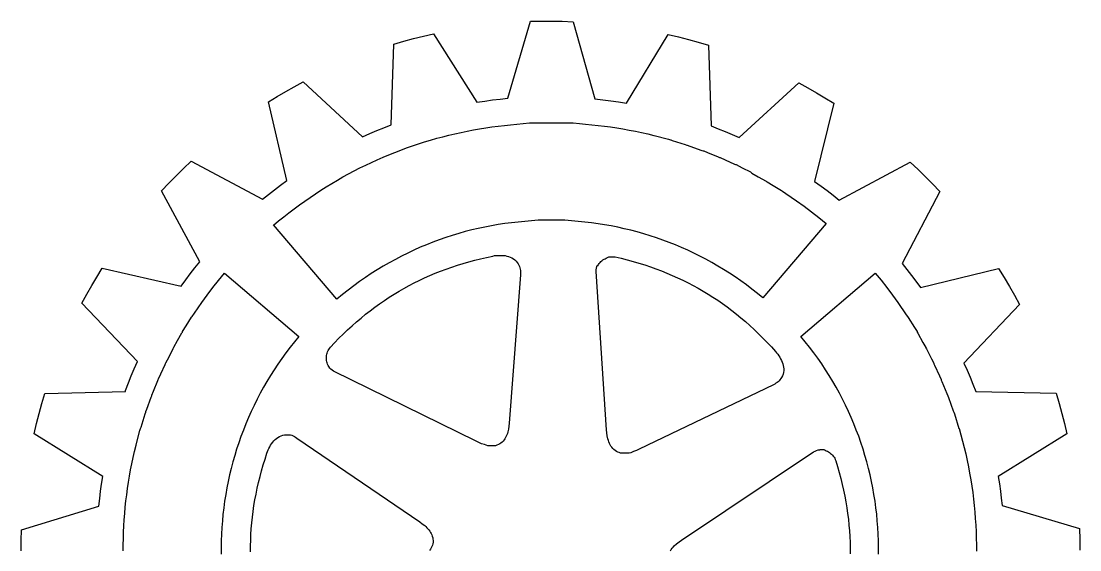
# Model space of a CAD drawing. Extents: x 0.4 to 20.3, y 0.1 to 10.5.
# Drawn here: x 10 to 20.31, y 5.4 to 10.55 of the extents above; entities that cross this region are included whole.
import ezdxf

# ---------------------------------------------------------------- set-up
doc = ezdxf.new("R2010")
doc.units = 0
doc.layers.add('Layer_1', color=7, linetype='CONTINUOUS')

msp = doc.modelspace()

# ---------------------------------------------------------------- linework, layer by layer
at = {"layer": 'Layer_1', "color": 7}
for p, q in [((14.741148, 9.794871), (14.960521, 10.546083)), ((14.960521, 10.546083), (15.06655, 10.546083)), ((15.06655, 10.546083), (15.16835, 10.546083)), ((15.16835, 10.546083), (15.270138, 10.546083)), ((15.270138, 10.546083), (15.376136, 10.540267)), ((15.376136, 10.540267), (15.586918, 9.788357)), ((13.91862, 10.400854), (14.018253, 10.424118)), ((14.018253, 10.424118), (14.439542, 9.756485)), ((15.895573, 9.747063), (16.300064, 10.417081)), ((16.300064, 10.417081), (16.400901, 10.393235)), ((13.605116, 9.535065), (13.630782, 10.321173)), ((13.630782, 10.321173), (13.728836, 10.350254)), ((13.728836, 10.350254), (13.823463, 10.376426)), ((13.823463, 10.376426), (13.91862, 10.400854)), ((16.400901, 10.393235), (16.49722, 10.368225)), ((16.49722, 10.368225), (16.593014, 10.341471)), ((16.593014, 10.341471), (16.692271, 10.311809)), ((16.692271, 10.311809), (16.717938, 9.525003)), ((12.578207, 9.860303), (12.661118, 9.907414)), ((12.661118, 9.907414), (12.748384, 9.954524)), ((12.748384, 9.954524), (13.32499, 9.418742)), ((16.991178, 9.411007), (17.572024, 9.943881)), ((17.572024, 9.943881), (17.66023, 9.896188)), ((17.66023, 9.896188), (17.743999, 9.848496)), ((12.41175, 9.759684), (12.496229, 9.812029)), ((12.496229, 9.812029), (12.578207, 9.860303)), ((14.663946, 9.786729), (14.741148, 9.794871)), ((17.743999, 9.848496), (17.826807, 9.799059)), ((17.826807, 9.799059), (17.91213, 9.746132)), ((12.589651, 8.993525), (12.41175, 9.759684)), ((14.439542, 9.756485), (14.516216, 9.768117)), ((14.516216, 9.768117), (14.589994, 9.778005)), ((14.589994, 9.778005), (14.663946, 9.786729)), ((15.586918, 9.788357), (15.665924, 9.780215)), ((15.665924, 9.780215), (15.741618, 9.770909)), ((15.741618, 9.770909), (15.817123, 9.759858)), ((15.817123, 9.759858), (15.895573, 9.747063)), ((17.91213, 9.746132), (17.726299, 8.985092)), ((13.464001, 9.47923), (13.532867, 9.507148)), ((13.532867, 9.507148), (13.605116, 9.535065)), ((14.345, 9.475159), (14.404954, 9.486791)), ((14.404954, 9.486791), (14.465044, 9.49726)), ((14.465044, 9.49726), (14.525259, 9.507148)), ((14.525259, 9.507148), (14.58559, 9.515872)), ((14.58559, 9.515872), (14.646024, 9.524014)), ((14.646024, 9.524014), (14.706554, 9.530994)), ((14.706554, 9.530994), (14.76717, 9.537391)), ((14.76717, 9.537391), (14.827858, 9.543208)), ((14.827858, 9.543208), (14.88861, 9.549024)), ((14.88861, 9.549024), (14.949416, 9.55484)), ((14.949416, 9.55484), (15.010267, 9.55484)), ((15.010267, 9.55484), (15.071148, 9.55484)), ((15.071148, 9.55484), (15.132054, 9.55484)), ((15.132054, 9.55484), (15.192971, 9.554723)), ((15.192971, 9.554723), (15.253892, 9.554723)), ((15.253892, 9.554723), (15.314804, 9.554723)), ((15.314804, 9.554723), (15.375701, 9.554723)), ((15.375701, 9.554723), (15.436566, 9.548907)), ((15.436566, 9.548907), (15.497394, 9.543091)), ((15.497394, 9.543091), (15.558174, 9.537275)), ((15.558174, 9.537275), (15.618894, 9.530877)), ((15.618894, 9.530877), (15.679547, 9.523316)), ((15.679547, 9.523316), (15.740118, 9.515173)), ((15.740118, 9.515173), (15.8006, 9.505868)), ((15.8006, 9.505868), (15.860982, 9.49598)), ((15.860982, 9.49598), (15.921254, 9.48493)), ((15.921254, 9.48493), (15.981407, 9.473297)), ((16.717938, 9.525003), (16.788398, 9.497667)), ((16.788398, 9.497667), (16.855569, 9.470331)), ((13.32499, 9.418742), (13.395659, 9.45015)), ((13.395659, 9.45015), (13.464001, 9.47923)), ((13.929972, 9.369887), (13.988691, 9.387917)), ((13.988691, 9.387917), (14.047619, 9.404784)), ((14.047619, 9.404784), (14.10674, 9.420487)), ((14.10674, 9.420487), (14.166052, 9.435609)), ((14.166052, 9.435609), (14.225538, 9.449568)), ((14.225538, 9.449568), (14.28519, 9.462945)), ((14.28519, 9.462945), (14.345, 9.475159)), ((15.981407, 9.473297), (16.041427, 9.460502)), ((16.041427, 9.460502), (16.101309, 9.447125)), ((16.101309, 9.447125), (16.161037, 9.432584)), ((16.161037, 9.432584), (16.161659, 9.432468)), ((16.161659, 9.432468), (16.165963, 9.432468)), ((16.165963, 9.432468), (16.303919, 9.395826)), ((16.303919, 9.395826), (16.323264, 9.39001)), ((16.323264, 9.39001), (16.325172, 9.389487)), ((16.325172, 9.389487), (16.339178, 9.383671)), ((16.339178, 9.383671), (16.467066, 9.343539)), ((16.855569, 9.470331), (16.922233, 9.441832)), ((16.922233, 9.441832), (16.991178, 9.411007)), ((13.639843, 9.267523), (13.697372, 9.289624)), ((13.697372, 9.289624), (13.755161, 9.311144)), ((13.755161, 9.311144), (13.813197, 9.3315)), ((13.813197, 9.3315), (13.871471, 9.351275)), ((13.871471, 9.351275), (13.929972, 9.369887)), ((16.467066, 9.343539), (16.483863, 9.337723)), ((16.483863, 9.337723), (16.487098, 9.337723)), ((16.487098, 9.337723), (16.512493, 9.328417)), ((16.512493, 9.328417), (16.628577, 9.287123)), ((16.628577, 9.287123), (16.642753, 9.281307)), ((16.642753, 9.281307), (16.647221, 9.281307)), ((16.647221, 9.281307), (16.685033, 9.265603)), ((11.58297, 9.110662), (11.658784, 9.1822)), ((11.658784, 9.1822), (12.350833, 8.810317)), ((13.412514, 9.170394), (13.468908, 9.195985)), ((13.468908, 9.195985), (13.5256, 9.220994)), ((13.5256, 9.220994), (13.582583, 9.24484)), ((13.582583, 9.24484), (13.639843, 9.267523)), ((16.685033, 9.265603), (16.788232, 9.223727)), ((16.788232, 9.223727), (16.799877, 9.217911)), ((16.799877, 9.217911), (16.80532, 9.217911)), ((16.80532, 9.217911), (16.855286, 9.195228)), ((16.855286, 9.195228), (16.945812, 9.153933)), ((17.964784, 8.801302), (18.657496, 9.171615)), ((18.657496, 9.171615), (18.73256, 9.1006)), ((11.511534, 9.040636), (11.58297, 9.110662)), ((13.190139, 9.058724), (13.245231, 9.087805)), ((13.245231, 9.087805), (13.300667, 9.116304)), ((13.300667, 9.116304), (13.356431, 9.14364)), ((13.356431, 9.14364), (13.412514, 9.170394)), ((16.945812, 9.153933), (16.955204, 9.148117)), ((16.955204, 9.148117), (16.961187, 9.148117)), ((16.961187, 9.148117), (17.020857, 9.117873)), ((17.020857, 9.117873), (17.101107, 9.077161)), ((17.101107, 9.077161), (17.108736, 9.071344)), ((17.108736, 9.071344), (17.114601, 9.065528)), ((18.73256, 9.1006), (18.803299, 9.031156)), ((11.370067, 8.893371), (11.441543, 8.969214)), ((11.441543, 8.969214), (11.511534, 9.040636)), ((12.527488, 8.948159), (12.589651, 8.993525)), ((12.973371, 8.933096), (13.027001, 8.965666)), ((13.027001, 8.965666), (13.081012, 8.997655)), ((13.081012, 8.997655), (13.135396, 9.02848)), ((13.135396, 9.02848), (13.190139, 9.058724)), ((17.114601, 9.065528), (17.178201, 9.029468)), ((17.178201, 9.029468), (17.253893, 8.987011)), ((17.253893, 8.987011), (17.260487, 8.981194)), ((17.260487, 8.981194), (17.265343, 8.981194)), ((17.265343, 8.981194), (17.322453, 8.945716)), ((17.726299, 8.985092), (17.788378, 8.939726)), ((18.803299, 9.031156), (18.872613, 8.960257)), ((11.741951, 8.201717), (11.370067, 8.893371)), ((12.410518, 8.858591), (12.46859, 8.903957)), ((12.46859, 8.903957), (12.527488, 8.948159)), ((12.814871, 8.829569), (12.867296, 8.865047)), ((12.867296, 8.865047), (12.920133, 8.899362)), ((12.920133, 8.899362), (12.973371, 8.933096)), ((17.322453, 8.945716), (17.403958, 8.895697)), ((17.403958, 8.895697), (17.410482, 8.889881)), ((17.410482, 8.889881), (17.413199, 8.889881)), ((17.413199, 8.889881), (17.44758, 8.866617)), ((17.44758, 8.866617), (17.551084, 8.796649)), ((17.788378, 8.939726), (17.847192, 8.894942)), ((17.847192, 8.894942), (17.905183, 8.849576)), ((18.943404, 8.884996), (18.577798, 8.184734)), ((18.872613, 8.960257), (18.943404, 8.884996)), ((12.350833, 8.810317), (12.410518, 8.858591)), ((12.711297, 8.756285), (12.762868, 8.793509)), ((12.762868, 8.793509), (12.814871, 8.829569)), ((17.551084, 8.796649), (17.550873, 8.796358)), ((17.550873, 8.796358), (17.623886, 8.743431)), ((17.905183, 8.849576), (17.964784, 8.801302)), ((12.559282, 8.639963), (12.609496, 8.679512)), ((12.609496, 8.679512), (12.660169, 8.71848)), ((12.660169, 8.71848), (12.711297, 8.756285)), ((17.623886, 8.743431), (17.695972, 8.688759)), ((17.695972, 8.688759), (17.767113, 8.632343)), ((12.460289, 8.557955), (12.509546, 8.59925)), ((12.460294, 8.561036), (12.460289, 8.557955)), ((13.076993, 7.837277), (12.460294, 8.561036)), ((12.460294, 8.561036), (12.460294, 8.561036)), ((12.509546, 8.59925), (12.559282, 8.639963)), ((14.581179, 8.552836), (14.516863, 8.540622)), ((14.645657, 8.563886), (14.581179, 8.552836)), ((14.710273, 8.573774), (14.645657, 8.563886)), ((14.77501, 8.581916), (14.710273, 8.573774)), ((14.839844, 8.588896), (14.77501, 8.581916)), ((14.904756, 8.594712), (14.839844, 8.588896)), ((14.969724, 8.600528), (14.904756, 8.594712)), ((15.03473, 8.606344), (14.969724, 8.600528)), ((15.099748, 8.606344), (15.03473, 8.606344)), ((15.164758, 8.606752), (15.099748, 8.606344)), ((15.229742, 8.606752), (15.164758, 8.606752)), ((15.294676, 8.606752), (15.229742, 8.606752)), ((15.359541, 8.600936), (15.294676, 8.606752)), ((15.424316, 8.595119), (15.359541, 8.600936)), ((15.488977, 8.588722), (15.424316, 8.595119)), ((15.553506, 8.581161), (15.488977, 8.588722)), ((15.617881, 8.572437), (15.553506, 8.581161)), ((15.682081, 8.562549), (15.617881, 8.572437)), ((15.746087, 8.550917), (15.682081, 8.562549)), ((17.837289, 8.574181), (17.221021, 7.850073)), ((17.767113, 8.632343), (17.837289, 8.574181)), ((14.198446, 8.458033), (14.13554, 8.437676)), ((14.261637, 8.477226), (14.198446, 8.458033)), ((14.325098, 8.495256), (14.261637, 8.477226)), ((14.388802, 8.511541), (14.325098, 8.495256)), ((14.452732, 8.526663), (14.388802, 8.511541)), ((14.516863, 8.540622), (14.452732, 8.526663)), ((15.809874, 8.538121), (15.746087, 8.550917)), ((15.873423, 8.524163), (15.809874, 8.538121)), ((15.936713, 8.509041), (15.873423, 8.524163)), ((15.999724, 8.492756), (15.936713, 8.509041)), ((16.062432, 8.474726), (15.999724, 8.492756)), ((16.12482, 8.455532), (16.062432, 8.474726)), ((16.186864, 8.435176), (16.12482, 8.455532)), ((13.94876, 8.368464), (13.887216, 8.342873)), ((14.010677, 8.392892), (13.94876, 8.368464)), ((14.072943, 8.416157), (14.010677, 8.392892)), ((14.13554, 8.437676), (14.072943, 8.416157)), ((16.248544, 8.413656), (16.186864, 8.435176)), ((16.30984, 8.390973), (16.248544, 8.413656)), ((16.370728, 8.366546), (16.30984, 8.390973)), ((16.431189, 8.340955), (16.370728, 8.366546)), ((13.705021, 8.256795), (13.645174, 8.225388)), ((13.765327, 8.287039), (13.705021, 8.256795)), ((13.826063, 8.315538), (13.765327, 8.287039)), ((13.887216, 8.342873), (13.826063, 8.315538)), ((14.475289, 8.231496), (14.533703, 8.244873)), ((14.533703, 8.244873), (14.592868, 8.257669)), ((14.592868, 8.257669), (14.609286, 8.263485)), ((14.609286, 8.263485), (14.626226, 8.263485)), ((14.626226, 8.263485), (14.643552, 8.263485)), ((14.643552, 8.263485), (14.661129, 8.263485)), ((14.661129, 8.263485), (14.678819, 8.263485)), ((14.678819, 8.263485), (14.696484, 8.263485)), ((14.696484, 8.263485), (14.713992, 8.263485)), ((14.713992, 8.263485), (14.731202, 8.257669)), ((14.731202, 8.257669), (14.747979, 8.251852)), ((14.747979, 8.251852), (14.764186, 8.246036)), ((14.764186, 8.246036), (14.779688, 8.239057)), ((15.698381, 8.237661), (15.710017, 8.243477)), ((15.710017, 8.243477), (15.72198, 8.249293)), ((15.72198, 8.249293), (15.73423, 8.249293)), ((15.73423, 8.249293), (15.746727, 8.249293)), ((15.746727, 8.249293), (15.759432, 8.249526)), ((15.759432, 8.249526), (15.772306, 8.249526)), ((15.772306, 8.249526), (15.785308, 8.249526)), ((15.785308, 8.249526), (15.844177, 8.235567)), ((16.491203, 8.3142), (16.431189, 8.340955)), ((16.550748, 8.286283), (16.491203, 8.3142)), ((16.609801, 8.256621), (16.550748, 8.286283)), ((16.668342, 8.225795), (16.609801, 8.256621)), ((11.648669, 8.084813), (11.693848, 8.142393)), ((11.693848, 8.142393), (11.741951, 8.201717)), ((13.526929, 8.158502), (13.468573, 8.123024)), ((13.585803, 8.192817), (13.526929, 8.158502)), ((13.645174, 8.225388), (13.585803, 8.192817)), ((14.139847, 8.130877), (14.19402, 8.15007)), ((14.19402, 8.15007), (14.248871, 8.1681)), ((14.248871, 8.1681), (14.304413, 8.185549)), ((14.304413, 8.185549), (14.360657, 8.201834)), ((14.360657, 8.201834), (14.41761, 8.216956)), ((14.41761, 8.216956), (14.475289, 8.231496)), ((14.779688, 8.239057), (14.794347, 8.230333)), ((14.794347, 8.230333), (14.808024, 8.220445)), ((14.808024, 8.220445), (14.820588, 8.208813)), ((14.820588, 8.208813), (14.831898, 8.195436)), ((14.831898, 8.195436), (14.841818, 8.180314)), ((14.841818, 8.180314), (14.848197, 8.1681)), ((14.848197, 8.1681), (14.853506, 8.155305)), ((14.853506, 8.155305), (14.857751, 8.142509)), ((14.857751, 8.142509), (14.860951, 8.129714)), ((15.602457, 8.139717), (15.607483, 8.154839)), ((15.607483, 8.154839), (15.614899, 8.169379)), ((15.614898, 8.163796), (15.62181, 8.174847)), ((15.614899, 8.169379), (15.614898, 8.163796)), ((15.614899, 8.169379), (15.614899, 8.169379)), ((15.62181, 8.174847), (15.629407, 8.185316)), ((15.629407, 8.185316), (15.637646, 8.195203)), ((15.637646, 8.195203), (15.646489, 8.203928)), ((15.646489, 8.203928), (15.655897, 8.21207)), ((15.655897, 8.21207), (15.66583, 8.219631)), ((15.66583, 8.219631), (15.676248, 8.226029)), ((15.676248, 8.226029), (15.687112, 8.231845)), ((15.687112, 8.231845), (15.698381, 8.237661)), ((15.844177, 8.235567), (15.902278, 8.221026)), ((15.902278, 8.221026), (15.959623, 8.205323)), ((15.959623, 8.205323), (16.016222, 8.189038)), ((16.016222, 8.189038), (16.072088, 8.171589)), ((16.072088, 8.171589), (16.127234, 8.152978)), ((16.127234, 8.152978), (16.181668, 8.133785)), ((16.726352, 8.193807), (16.668342, 8.225795)), ((16.78381, 8.160655), (16.726352, 8.193807)), ((16.840691, 8.126339), (16.78381, 8.160655)), ((18.577798, 8.184734), (18.624923, 8.126166)), ((10.690126, 7.970294), (10.739064, 8.053173)), ((10.739064, 8.053173), (10.791643, 8.138612)), ((10.791643, 8.138612), (11.559644, 7.964477)), ((11.604557, 8.026245), (11.648669, 8.084813)), ((11.924401, 8.020951), (11.982559, 8.091152)), ((11.982559, 8.091152), (12.706633, 7.474875)), ((13.353506, 8.047996), (13.296834, 8.008446)), ((13.41076, 8.086382), (13.353506, 8.047996)), ((13.468573, 8.123024), (13.41076, 8.086382)), ((13.87873, 8.020952), (13.92969, 8.044798)), ((13.92969, 8.044798), (13.981272, 8.068063)), ((13.981272, 8.068063), (14.033483, 8.090164)), ((14.033483, 8.090164), (14.086338, 8.111102)), ((14.086338, 8.111102), (14.139847, 8.130877)), ((14.863523, 8.076205), (14.753863, 6.630374)), ((14.860951, 8.129714), (14.863116, 8.116918)), ((14.863116, 8.116918), (14.864257, 8.103541)), ((14.86439, 8.090164), (14.863523, 8.076205)), ((14.864257, 8.103541), (14.86439, 8.090164)), ((15.599311, 8.107147), (15.599756, 8.124013)), ((15.701424, 6.564011), (15.599311, 8.107147)), ((15.599756, 8.124013), (15.602457, 8.139717)), ((16.181668, 8.133785), (16.235404, 8.113428)), ((16.235404, 8.113428), (16.288453, 8.091908)), ((16.288453, 8.091908), (16.340826, 8.069807)), ((16.340826, 8.069807), (16.392534, 8.046543)), ((16.392534, 8.046543), (16.44359, 8.022696)), ((16.896979, 8.090279), (16.840691, 8.126339)), ((16.952649, 8.053638), (16.896979, 8.090279)), ((17.007682, 8.015251), (16.952649, 8.053638)), ((17.591217, 7.474293), (18.315291, 8.09057)), ((18.315291, 8.09057), (18.315313, 8.091385)), ((18.315291, 8.09057), (18.315291, 8.09057)), ((18.315313, 8.091385), (18.373477, 8.021185)), ((18.624923, 8.126166), (18.669204, 8.069168)), ((18.669204, 8.069168), (18.712464, 8.011588)), ((18.756526, 7.950635), (19.517531, 8.135646)), ((19.517531, 8.135646), (19.5717, 8.047764)), ((19.5717, 8.047764), (19.622062, 7.962384)), ((10.642832, 7.886483), (10.690126, 7.970294)), ((11.559644, 7.964477), (11.604557, 8.026245)), ((11.813412, 7.877758), (11.868014, 7.94982)), ((11.868014, 7.94982), (11.924401, 8.020951)), ((13.240604, 7.96814), (13.185354, 7.925682)), ((13.296546, 8.008853), (13.240604, 7.96814)), ((13.296834, 8.008446), (13.296546, 8.008853)), ((13.680842, 7.915099), (13.729443, 7.943016)), ((13.729443, 7.943016), (13.778618, 7.96977)), ((13.778618, 7.96977), (13.828374, 7.995943)), ((13.828374, 7.995943), (13.87873, 8.020952)), ((16.44359, 8.022696), (16.494004, 7.997687)), ((16.494004, 7.997687), (16.543789, 7.971515)), ((16.543789, 7.971515), (16.592957, 7.94476)), ((16.592957, 7.94476), (16.641517, 7.916843)), ((17.062058, 7.975702), (17.007682, 8.015251)), ((17.115753, 7.934989), (17.062058, 7.975702)), ((17.168748, 7.893113), (17.115753, 7.934989)), ((18.373477, 8.021185), (18.42987, 7.950053)), ((18.42987, 7.950053), (18.484477, 7.877933)), ((18.712464, 8.011588), (18.756526, 7.950635)), ((19.622062, 7.962384), (19.670679, 7.876014)), ((10.59518, 7.798253), (10.642832, 7.886483)), ((11.760609, 7.804766), (11.813412, 7.877758)), ((13.13081, 7.882061), (13.076993, 7.837277)), ((13.185354, 7.925682), (13.13081, 7.882061)), ((13.538357, 7.824949), (13.585309, 7.855774)), ((13.585309, 7.855774), (13.632802, 7.886018)), ((13.632802, 7.886018), (13.680842, 7.915099)), ((16.641517, 7.916843), (16.689483, 7.887762)), ((16.689483, 7.887762), (16.736863, 7.857518)), ((16.736863, 7.857518), (16.783674, 7.826693)), ((17.221021, 7.850073), (17.168748, 7.893113)), ((18.484477, 7.877933), (18.537286, 7.804941)), ((19.670679, 7.876014), (19.719612, 7.785108)), ((11.134996, 7.229784), (10.59518, 7.798253)), ((11.69033, 7.701471), (11.760309, 7.80494)), ((11.760309, 7.80494), (11.760609, 7.804766)), ((13.400603, 7.725493), (13.446014, 7.759808)), ((13.446014, 7.759808), (13.491928, 7.79296)), ((13.491928, 7.79296), (13.538357, 7.824949)), ((16.783674, 7.826693), (16.829922, 7.794704)), ((16.829922, 7.794704), (16.875623, 7.761552)), ((16.875623, 7.761552), (16.920786, 7.727237)), ((18.537286, 7.804941), (18.537641, 7.805173)), ((18.537641, 7.805173), (18.618382, 7.685768)), ((19.719612, 7.785108), (19.180072, 7.214255)), ((11.610603, 7.579216), (11.660834, 7.660758)), ((11.660834, 7.660758), (11.665249, 7.667156)), ((11.665249, 7.667156), (11.666936, 7.667156)), ((11.666936, 7.667156), (11.69033, 7.701471)), ((13.267267, 7.616731), (13.311241, 7.653954)), ((13.311241, 7.653954), (13.355681, 7.690014)), ((13.355681, 7.690014), (13.400603, 7.725493)), ((16.920786, 7.727237), (16.965421, 7.691759)), ((16.965421, 7.691759), (17.009543, 7.655699)), ((17.009543, 7.655699), (17.053163, 7.618476)), ((18.618382, 7.685768), (18.630944, 7.667157)), ((18.630944, 7.667157), (18.631844, 7.667157)), ((18.631844, 7.667157), (18.637108, 7.659596)), ((18.637108, 7.659596), (18.697029, 7.562408)), ((11.572412, 7.516402), (11.575152, 7.522218)), ((11.575152, 7.522218), (11.610603, 7.579216)), ((13.13803, 7.498082), (13.180673, 7.538795)), ((13.180673, 7.538795), (13.223747, 7.578345)), ((13.223747, 7.578345), (13.267267, 7.616731)), ((17.053163, 7.618476), (17.096291, 7.580089)), ((17.096291, 7.580089), (17.138939, 7.540539)), ((17.138939, 7.540539), (17.181118, 7.499826)), ((18.697029, 7.562408), (18.72272, 7.521114)), ((11.490101, 7.370708), (11.525984, 7.434278)), ((11.525984, 7.434278), (11.568347, 7.510004)), ((11.568347, 7.510004), (11.572412, 7.516402)), ((12.663378, 7.421949), (12.62137, 7.369022)), ((12.706638, 7.474294), (12.663378, 7.421949)), ((12.706633, 7.474875), (12.706633, 7.474875)), ((12.706633, 7.474875), (12.706638, 7.474294)), ((13.053997, 7.413167), (13.095809, 7.456206)), ((13.095809, 7.456206), (13.13803, 7.498082)), ((17.181118, 7.499826), (17.22284, 7.45795)), ((17.22284, 7.45795), (17.264117, 7.415493)), ((17.634476, 7.421948), (17.591217, 7.474293)), ((17.676484, 7.369021), (17.634476, 7.421948)), ((18.72272, 7.521114), (18.724709, 7.515298)), ((18.724709, 7.515298), (18.729594, 7.507155)), ((18.729594, 7.507155), (18.780551, 7.416133)), ((11.442253, 7.277068), (11.482842, 7.357331)), ((11.482842, 7.357331), (11.487111, 7.364892)), ((11.487111, 7.364892), (11.490101, 7.370708)), ((12.62137, 7.369022), (12.580614, 7.315514)), ((12.981967, 7.313129), (12.986236, 7.324761)), ((12.986236, 7.324761), (12.991436, 7.336394)), ((12.991436, 7.336394), (12.997562, 7.347444)), ((12.997562, 7.347444), (13.004612, 7.358495)), ((13.004612, 7.358495), (13.012582, 7.368964)), ((13.012582, 7.368964), (13.053997, 7.413167)), ((17.264117, 7.415493), (17.304961, 7.371872)), ((17.304961, 7.371872), (17.345381, 7.327087)), ((17.345381, 7.327087), (17.356412, 7.314292)), ((17.717238, 7.315513), (17.676484, 7.369021)), ((18.780551, 7.416133), (18.807771, 7.367859)), ((18.807771, 7.367859), (18.810039, 7.362043)), ((18.810039, 7.362043), (18.815106, 7.352737)), ((18.815106, 7.352737), (18.863226, 7.257585)), ((11.103486, 7.159002), (11.134996, 7.229784)), ((11.409049, 7.211579), (11.411794, 7.217395)), ((11.411794, 7.217395), (11.442253, 7.277068)), ((12.541116, 7.260842), (12.502874, 7.205589)), ((12.580614, 7.315514), (12.541116, 7.260842)), ((12.974254, 7.264855), (12.974766, 7.277069)), ((12.974688, 7.252641), (12.974254, 7.264855)), ((12.976072, 7.240428), (12.974688, 7.252641)), ((12.974766, 7.277069), (12.976226, 7.289283)), ((12.97841, 7.228214), (12.976072, 7.240428)), ((12.976226, 7.289283), (12.978628, 7.301497)), ((12.981708, 7.216), (12.97841, 7.228214)), ((12.978628, 7.301497), (12.981967, 7.313129)), ((12.985966, 7.203786), (12.981708, 7.216)), ((17.356412, 7.314292), (17.367091, 7.300915)), ((17.367091, 7.300915), (17.377284, 7.286956)), ((17.377284, 7.286956), (17.38686, 7.272416)), ((17.38686, 7.272416), (17.395682, 7.257294)), ((17.395682, 7.257294), (17.40362, 7.24159)), ((17.40362, 7.24159), (17.410538, 7.225305)), ((17.410538, 7.225305), (17.416308, 7.20902)), ((17.756739, 7.261423), (17.717238, 7.315513)), ((17.794978, 7.20617), (17.756739, 7.261423)), ((18.863226, 7.257585), (18.886081, 7.212801)), ((19.180072, 7.214255), (19.211039, 7.144461)), ((11.074431, 7.090604), (11.103486, 7.159002)), ((11.340238, 7.061697), (11.363177, 7.111716)), ((11.363177, 7.111716), (11.404303, 7.202273)), ((11.404303, 7.202273), (11.409049, 7.211579)), ((12.465894, 7.149754), (12.430176, 7.093338)), ((12.502874, 7.205589), (12.465894, 7.149754)), ((12.991194, 7.192154), (12.985966, 7.203786)), ((12.997389, 7.180521), (12.991194, 7.192154)), ((12.997383, 7.180464), (12.997389, 7.180521)), ((13.006501, 7.166505), (12.997383, 7.180464)), ((12.997383, 7.180464), (12.997383, 7.180464)), ((13.01706, 7.154873), (13.006501, 7.166505)), ((13.029296, 7.144985), (13.01706, 7.154873)), ((13.043429, 7.136261), (13.029296, 7.144985)), ((14.430943, 6.453099), (13.043429, 7.136261)), ((17.416308, 7.20902), (17.420792, 7.192153)), ((17.42322, 7.124686), (17.419282, 7.107819)), ((17.420792, 7.192153), (17.423858, 7.175286)), ((17.425203, 7.141553), (17.42322, 7.124686)), ((17.423858, 7.175286), (17.42537, 7.15842)), ((17.42537, 7.15842), (17.425203, 7.141553)), ((17.831959, 7.150335), (17.794978, 7.20617)), ((17.867678, 7.093919), (17.831959, 7.150335)), ((18.886081, 7.212801), (18.888146, 7.206985)), ((18.888146, 7.206985), (18.893648, 7.195934)), ((18.893648, 7.195934), (18.941313, 7.091011)), ((19.211039, 7.144461), (19.239604, 7.076936)), ((11.018946, 6.949388), (11.046644, 7.021683)), ((11.046644, 7.021683), (11.074431, 7.090604)), ((11.290927, 6.941071), (11.332711, 7.044249)), ((11.332711, 7.044249), (11.338004, 7.055881)), ((11.338004, 7.055881), (11.340238, 7.061697)), ((12.395721, 7.03634), (12.36253, 6.97876)), ((12.430176, 7.093338), (12.395721, 7.03634)), ((17.338004, 7.01069), (17.325443, 7.004292)), ((17.349737, 7.017669), (17.338004, 7.01069)), ((17.36068, 7.02523), (17.349737, 7.017669)), ((17.370874, 7.033373), (17.36068, 7.02523)), ((17.380366, 7.042679), (17.370874, 7.033373)), ((17.389193, 7.052566), (17.380366, 7.042679)), ((17.397402, 7.063617), (17.389193, 7.052566)), ((17.405029, 7.075249), (17.397402, 7.063617)), ((17.413264, 7.091534), (17.405029, 7.075249)), ((17.419282, 7.107819), (17.413264, 7.091534)), ((17.902133, 7.03692), (17.867678, 7.093919)), ((17.935321, 6.979341), (17.902133, 7.03692)), ((18.941313, 7.091011), (18.957643, 7.055532)), ((18.957643, 7.055532), (18.959231, 7.049716)), ((18.959231, 7.049716), (18.965234, 7.036339)), ((18.965234, 7.036339), (19.012649, 6.919202)), ((19.239604, 7.076936), (19.266919, 7.008887)), ((19.266919, 7.008887), (19.294137, 6.937524)), ((10.205105, 6.82027), (10.234912, 6.91961)), ((10.234912, 6.91961), (11.018941, 6.938803)), ((11.018941, 6.938803), (11.018946, 6.949388)), ((11.018941, 6.938803), (11.018941, 6.938803)), ((11.275428, 6.903266), (11.290927, 6.941071)), ((12.33061, 6.920599), (12.299959, 6.86203)), ((12.36253, 6.97876), (12.33061, 6.920599)), ((17.325443, 7.004292), (16.018452, 6.376383)), ((17.967244, 6.921179), (17.935321, 6.979341)), ((17.997896, 6.862611), (17.967244, 6.921179)), ((19.012649, 6.919202), (19.022448, 6.895356)), ((19.294137, 6.937524), (20.07668, 6.922402)), ((20.07668, 6.922402), (20.106777, 6.821899)), ((10.178347, 6.724362), (10.205105, 6.82027)), ((11.226593, 6.767401), (11.26807, 6.883491)), ((11.26807, 6.883491), (11.273811, 6.89745)), ((11.273811, 6.89745), (11.275428, 6.903266)), ((12.27058, 6.802997), (12.242473, 6.743439)), ((12.299959, 6.86203), (12.27058, 6.802997)), ((18.027274, 6.803577), (17.997896, 6.862611)), ((18.05538, 6.74402), (18.027274, 6.803577)), ((19.022448, 6.895356), (19.02347, 6.895356)), ((19.02347, 6.895356), (19.029874, 6.879653)), ((19.029874, 6.879653), (19.076156, 6.750128)), ((20.106777, 6.821899), (20.133761, 6.724944)), ((10.15357, 6.627873), (10.178347, 6.724362)), ((11.170561, 6.59123), (11.210367, 6.719127)), ((11.210367, 6.719127), (11.216368, 6.735994)), ((11.216368, 6.735994), (11.21739, 6.74181)), ((11.21739, 6.74181), (11.226593, 6.767401)), ((12.242473, 6.743439), (12.215646, 6.683417)), ((18.082209, 6.683998), (18.05538, 6.74402)), ((19.076156, 6.750128), (19.080483, 6.737914)), ((19.080483, 6.737914), (19.080961, 6.737914)), ((19.080961, 6.737914), (19.087576, 6.719302)), ((19.087576, 6.719302), (19.131437, 6.578377)), ((20.133761, 6.724944), (20.15871, 6.627408)), ((10.129713, 6.526905), (10.15357, 6.627873)), ((12.190093, 6.622987), (12.165822, 6.562092)), ((12.215646, 6.683417), (12.190093, 6.622987)), ((14.751279, 6.601293), (14.746872, 6.572213)), ((14.753863, 6.630374), (14.751279, 6.601293)), ((18.107761, 6.623568), (18.082209, 6.683998)), ((18.132032, 6.562673), (18.107761, 6.623568)), ((20.15871, 6.627408), (20.182704, 6.525276)), ((10.797805, 6.108725), (10.129713, 6.526905)), ((11.122817, 6.42012), (11.159584, 6.558079)), ((11.159584, 6.558079), (11.165607, 6.577272)), ((11.165607, 6.577272), (11.166129, 6.577272)), ((11.166129, 6.577272), (11.170561, 6.59123)), ((12.142833, 6.50079), (12.121129, 6.439139)), ((12.165822, 6.562092), (12.142833, 6.50079)), ((12.502783, 6.490147), (12.51761, 6.49829)), ((12.51761, 6.49829), (12.533273, 6.505269)), ((12.533273, 6.505269), (12.549773, 6.511086)), ((12.549773, 6.511086), (12.567103, 6.516902)), ((12.567103, 6.516902), (12.585257, 6.516902)), ((12.585257, 6.516902), (12.599264, 6.516902)), ((12.599264, 6.516902), (12.61278, 6.516902)), ((12.61278, 6.516902), (12.625853, 6.516902)), ((12.625853, 6.516902), (12.638544, 6.511086)), ((12.638544, 6.511086), (12.650906, 6.505269)), ((12.650906, 6.505269), (12.66299, 6.499453)), ((12.66299, 6.499453), (12.67485, 6.492474)), ((12.67485, 6.492474), (12.686546, 6.484913)), ((14.725451, 6.503001), (14.71901, 6.490205)), ((14.73111, 6.516378), (14.725451, 6.503001)), ((14.736034, 6.529755), (14.73111, 6.516378)), ((14.740274, 6.543713), (14.736034, 6.529755)), ((14.74387, 6.557672), (14.740274, 6.543713)), ((14.746872, 6.572213), (14.74387, 6.557672)), ((15.70379, 6.535512), (15.701424, 6.564011)), ((15.708096, 6.50585), (15.70379, 6.535512)), ((15.714736, 6.475606), (15.708096, 6.50585)), ((18.155021, 6.501371), (18.132032, 6.562673)), ((18.176726, 6.439662), (18.155021, 6.501371)), ((19.131437, 6.578377), (19.131748, 6.578377)), ((19.131748, 6.578377), (19.131748, 6.578261)), ((19.131748, 6.578261), (19.149453, 6.516435)), ((19.149453, 6.516435), (19.166174, 6.454435)), ((20.182704, 6.525276), (19.513621, 6.110644)), ((11.107003, 6.353991), (11.121503, 6.413723)), ((11.121503, 6.413723), (11.121648, 6.414304)), ((11.121648, 6.414304), (11.122817, 6.42012)), ((12.121129, 6.439139), (12.100708, 6.377081)), ((12.414707, 6.384294), (12.422716, 6.399997)), ((12.422716, 6.399997), (12.431587, 6.415119)), ((12.431587, 6.415119), (12.44132, 6.42966)), ((12.44132, 6.42966), (12.451911, 6.443618)), ((12.451911, 6.443618), (12.463358, 6.456996)), ((12.463358, 6.456996), (12.475652, 6.469209)), ((12.475652, 6.469209), (12.488797, 6.48026)), ((12.488797, 6.48026), (12.502783, 6.490147)), ((12.686546, 6.484913), (13.883821, 5.667049)), ((14.456798, 6.440885), (14.430943, 6.453099)), ((14.484773, 6.429834), (14.456798, 6.440885)), ((14.514231, 6.420528), (14.484773, 6.429834)), ((14.529317, 6.414712), (14.514231, 6.420528)), ((14.544534, 6.408896), (14.529317, 6.414712)), ((14.559803, 6.408896), (14.544534, 6.408896)), ((14.575041, 6.408896), (14.559803, 6.408896)), ((14.590172, 6.408779), (14.575041, 6.408896)), ((14.605113, 6.408779), (14.590172, 6.408779)), ((14.619784, 6.408779), (14.605113, 6.408779)), ((14.634108, 6.414595), (14.619784, 6.408779)), ((14.648003, 6.420412), (14.634108, 6.414595)), ((14.661389, 6.427391), (14.648003, 6.420412)), ((14.673484, 6.436115), (14.661389, 6.427391)), ((14.684522, 6.445421), (14.673484, 6.436115)), ((14.694546, 6.455308), (14.684522, 6.445421)), ((14.703606, 6.466359), (14.694546, 6.455308)), ((14.711743, 6.477991), (14.703606, 6.466359)), ((14.71901, 6.490205), (14.711743, 6.477991)), ((15.719053, 6.461066), (15.714736, 6.475606)), ((15.724102, 6.446525), (15.719053, 6.461066)), ((15.729932, 6.432567), (15.724102, 6.446525)), ((15.736596, 6.41919), (15.729932, 6.432567)), ((15.744136, 6.406394), (15.736596, 6.41919)), ((15.752606, 6.39418), (15.744136, 6.406394)), ((15.762052, 6.382548), (15.752606, 6.39418)), ((18.197144, 6.377662), (18.176726, 6.439662)), ((19.166174, 6.454435), (19.181913, 6.392261)), ((19.181913, 6.392261), (19.196669, 6.329854)), ((11.080708, 6.234062), (11.093403, 6.294085)), ((11.093403, 6.294085), (11.107003, 6.353991)), ((12.081577, 6.314674), (12.063736, 6.251976)), ((12.100708, 6.377081), (12.081577, 6.314674)), ((12.377162, 6.279604), (12.3959, 6.337183)), ((12.3959, 6.337183), (12.401297, 6.352887)), ((12.401297, 6.352887), (12.407567, 6.36859)), ((12.407567, 6.36859), (12.414707, 6.384294)), ((15.77253, 6.372079), (15.762052, 6.382548)), ((15.784083, 6.362773), (15.77253, 6.372079)), ((15.796763, 6.354631), (15.784083, 6.362773)), ((15.810202, 6.348233), (15.796763, 6.354631)), ((15.823837, 6.342417), (15.810202, 6.348233)), ((15.837637, 6.336601), (15.823837, 6.342417)), ((15.85157, 6.336601), (15.837637, 6.336601)), ((15.86561, 6.336601), (15.85157, 6.336601)), ((15.879726, 6.336252), (15.86561, 6.336601)), ((15.893886, 6.336252), (15.879726, 6.336252)), ((15.908062, 6.336252), (15.893886, 6.336252)), ((15.922224, 6.336252), (15.908062, 6.336252)), ((15.936341, 6.342068), (15.922224, 6.336252)), ((15.950386, 6.347884), (15.936341, 6.342068)), ((15.964326, 6.3537), (15.950386, 6.347884)), ((15.991774, 6.364169), (15.964326, 6.3537)), ((16.018452, 6.376383), (15.991774, 6.364169)), ((16.430196, 5.489424), (17.715596, 6.349455)), ((17.715596, 6.349455), (17.730176, 6.357597)), ((17.730176, 6.357597), (17.745117, 6.363413)), ((17.745117, 6.363413), (17.76072, 6.369229)), ((17.76072, 6.369229), (17.777283, 6.369229)), ((17.777244, 6.373243), (17.790352, 6.372777)), ((17.777283, 6.369229), (17.777244, 6.373243)), ((17.777283, 6.369229), (17.777283, 6.369229)), ((17.790352, 6.372777), (17.803174, 6.372777)), ((17.803174, 6.372777), (17.815673, 6.372777)), ((17.815673, 6.372777), (17.827814, 6.366961)), ((17.827814, 6.366961), (17.839561, 6.361145)), ((17.839561, 6.361145), (17.850878, 6.355329)), ((17.850878, 6.355329), (17.861728, 6.349513)), ((17.861728, 6.349513), (17.872074, 6.343115)), ((17.872074, 6.343115), (17.881884, 6.335554)), ((17.881884, 6.335554), (17.89112, 6.327411)), ((17.89112, 6.327411), (17.899744, 6.318687)), ((17.899744, 6.318687), (17.907722, 6.309381)), ((17.907722, 6.309381), (17.915017, 6.298912)), ((17.915017, 6.298912), (17.921596, 6.287862)), ((17.921596, 6.287862), (17.927419, 6.276229)), ((18.216278, 6.315255), (18.197144, 6.377662)), ((18.234118, 6.252557), (18.216278, 6.315255)), ((19.196669, 6.329854), (19.210444, 6.26733)), ((11.068912, 6.173924), (11.080708, 6.234062)), ((12.047187, 6.188988), (12.031932, 6.12565)), ((12.063736, 6.251976), (12.047187, 6.188988)), ((12.343194, 6.165607), (12.359593, 6.222606)), ((12.359593, 6.222606), (12.377162, 6.279604)), ((17.927419, 6.276229), (17.932457, 6.264016)), ((17.932457, 6.264016), (17.949903, 6.205854)), ((17.949903, 6.205854), (17.966189, 6.148275)), ((18.250667, 6.18951), (18.234118, 6.252557)), ((18.265922, 6.126231), (18.250667, 6.18951)), ((19.210444, 6.26733), (19.223236, 6.204691)), ((19.223236, 6.204691), (19.235049, 6.141876)), ((10.786382, 6.035965), (10.797805, 6.108725)), ((11.048027, 6.053239), (11.058018, 6.113669)), ((11.058018, 6.113669), (11.068912, 6.173924)), ((12.031932, 6.12565), (12.017974, 6.062138)), ((12.313907, 6.051611), (12.327966, 6.108609)), ((12.327966, 6.108609), (12.343194, 6.165607)), ((17.966189, 6.148275), (17.981307, 6.090695)), ((17.981307, 6.090695), (17.995261, 6.033697)), ((18.27988, 6.062719), (18.265922, 6.126231)), ((19.235049, 6.141876), (19.24588, 6.078888)), ((19.513621, 6.110644), (19.52496, 6.038292)), ((10.776565, 5.965997), (10.786382, 6.035965)), ((11.030741, 5.932205), (11.038933, 5.992809)), ((11.038933, 5.992809), (11.048027, 6.053239)), ((12.005314, 5.998335), (11.993953, 5.934358)), ((12.017974, 6.062138), (12.005314, 5.998335)), ((12.289291, 5.938778), (12.301014, 5.995195)), ((12.301014, 5.995195), (12.313907, 6.051611)), ((17.995261, 6.033697), (18.008049, 5.976699)), ((18.008049, 5.976699), (18.019672, 5.919701)), ((18.29254, 5.998916), (18.27988, 6.062719)), ((18.303899, 5.93488), (18.29254, 5.998916)), ((19.24588, 6.078888), (19.255733, 6.015841)), ((19.255733, 6.015841), (19.264608, 5.952736)), ((19.52496, 6.038292), (19.534696, 5.968615)), ((10.760242, 5.822572), (10.767978, 5.895855)), ((10.767978, 5.895855), (10.776565, 5.965997)), ((11.023447, 5.871543), (11.030741, 5.932205)), ((11.993953, 5.934358), (11.983897, 5.870148)), ((12.269353, 5.825946), (12.278738, 5.882362)), ((12.278738, 5.882362), (12.289291, 5.938778)), ((18.019672, 5.919701), (18.030129, 5.862703)), ((18.313958, 5.870728), (18.303899, 5.93488)), ((19.264608, 5.952736), (19.272501, 5.889456)), ((19.272501, 5.889456), (19.279419, 5.826177)), ((19.534696, 5.968615), (19.543201, 5.898821)), ((19.543201, 5.898821), (19.550853, 5.825945)), ((10.00722, 5.58917), (10.760242, 5.822572)), ((11.011554, 5.750044), (11.017051, 5.810823)), ((11.017051, 5.810823), (11.023447, 5.871543)), ((11.975141, 5.805763), (11.967696, 5.741262)), ((11.983897, 5.870148), (11.975141, 5.805763)), ((12.261134, 5.769529), (12.269353, 5.825946)), ((18.030129, 5.862703), (18.039421, 5.806286)), ((18.039421, 5.806286), (18.047544, 5.74987)), ((18.32271, 5.806344), (18.313958, 5.870728)), ((18.330158, 5.741785), (18.32271, 5.806344)), ((19.279419, 5.826177), (19.285358, 5.762781)), ((19.550853, 5.825945), (20.303324, 5.601908)), ((11.003255, 5.628371), (11.006954, 5.689207)), ((11.006954, 5.689207), (11.011554, 5.750044)), ((11.961557, 5.676587), (11.956729, 5.611795)), ((11.967696, 5.741262), (11.961557, 5.676587)), ((12.248204, 5.657278), (12.254086, 5.713113)), ((12.254086, 5.713113), (12.261134, 5.769529)), ((18.047544, 5.74987), (18.054504, 5.693453)), ((18.054504, 5.693453), (18.060298, 5.637037)), ((18.336298, 5.677109), (18.330158, 5.741785)), ((18.341126, 5.612376), (18.336298, 5.677109)), ((19.285358, 5.762781), (19.290319, 5.699327)), ((19.290319, 5.699327), (19.294303, 5.635815)), ((10.00426, 5.485062), (10.00722, 5.58917)), ((10.998544, 5.506581), (11.000452, 5.567476)), ((11.000452, 5.567476), (11.003255, 5.628371)), ((11.956729, 5.611795), (11.95321, 5.546945)), ((12.239946, 5.545026), (12.243493, 5.600861)), ((12.243493, 5.600861), (12.248204, 5.657278)), ((13.883821, 5.667049), (13.907928, 5.650182)), ((13.907928, 5.650182), (13.930972, 5.63157)), ((13.930972, 5.63157), (13.941907, 5.621683)), ((13.941907, 5.621683), (13.952349, 5.611214)), ((13.952349, 5.611214), (13.962222, 5.600745)), ((13.962222, 5.600745), (13.971451, 5.589694)), ((13.971451, 5.589694), (13.979959, 5.578062)), ((13.979959, 5.578062), (13.987672, 5.565848)), ((13.987672, 5.565848), (13.994512, 5.553634)), ((18.060298, 5.637037), (18.064921, 5.58062)), ((18.064921, 5.58062), (18.068382, 5.524204)), ((18.344644, 5.547526), (18.341126, 5.612376)), ((19.294303, 5.635815), (19.29731, 5.572303)), ((19.29731, 5.572303), (19.299346, 5.508791)), ((20.303324, 5.601908), (20.306517, 5.494949)), ((10.003304, 5.385141), (10.00426, 5.485062)), ((10.997533, 5.445628), (10.998544, 5.506581)), ((11.951011, 5.481979), (11.950122, 5.417013)), ((11.95321, 5.546945), (11.951011, 5.481979)), ((12.236362, 5.433357), (12.237572, 5.489192)), ((12.237572, 5.489192), (12.239946, 5.545026)), ((13.994512, 5.553634), (14.000404, 5.540839)), ((14.000404, 5.540839), (14.005272, 5.527462)), ((14.005272, 5.527462), (14.009041, 5.513503)), ((14.009041, 5.513503), (14.011636, 5.499544)), ((14.012279, 5.469882), (14.00994, 5.455342)), ((14.011636, 5.499544), (14.012979, 5.485004)), ((14.012979, 5.485004), (14.012279, 5.469882)), ((16.383227, 5.454527), (16.40676, 5.473138)), ((16.40676, 5.473138), (16.430196, 5.489424)), ((18.068382, 5.524204), (18.070673, 5.467788)), ((18.070673, 5.467788), (18.071796, 5.411371)), ((18.346848, 5.48256), (18.344644, 5.547526)), ((18.347737, 5.417594), (18.346848, 5.48256)), ((19.299346, 5.508791), (19.300401, 5.44522)), ((20.306517, 5.494949), (20.307572, 5.392236)), ((10.997411, 5.384733), (10.997533, 5.445628)), ((11.950122, 5.417013), (11.950556, 5.351989)), ((12.236362, 5.37694), (12.236362, 5.433357)), ((13.98683, 5.401252), (13.978258, 5.388456)), ((13.994413, 5.414047), (13.98683, 5.401252)), ((14.000879, 5.427424), (13.994413, 5.414047)), ((14.006096, 5.441383), (14.000879, 5.427424)), ((14.00994, 5.455342), (14.006096, 5.441383)), ((16.32211, 5.385896), (16.330573, 5.398692)), ((16.330573, 5.398692), (16.339896, 5.410906)), ((16.339896, 5.410906), (16.349946, 5.422538)), ((16.349946, 5.422538), (16.360603, 5.433589)), ((16.360603, 5.433589), (16.383227, 5.454527)), ((18.071796, 5.411371), (18.071796, 5.355536)), ((18.347303, 5.352569), (18.347737, 5.417594)), ((19.300401, 5.44522), (19.300512, 5.381708))]:
    msp.add_line(p, q, dxfattribs=at)

doc.saveas('drawing.dxf')
